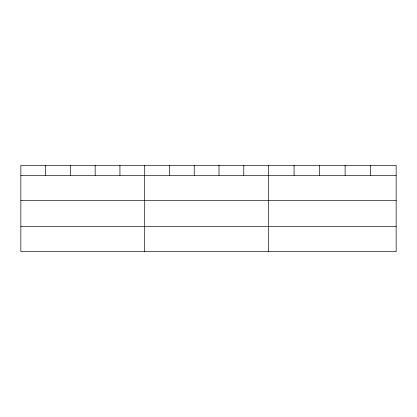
<?xml version="1.0" encoding="UTF-8"?>
<svg xmlns="http://www.w3.org/2000/svg" width="417" height="417" viewBox="0 0 417 417"><rect width="100%" height="100%" fill="white"/><g stroke="black" fill="none" stroke-linecap="round" stroke-linejoin="round"><path stroke-width="0.63" d="M396.15 200.546L396.15 165.367L20.85 165.367L20.85 251.633L396.15 251.633L396.15 200.546L20.85 200.546M20.85 175.385L396.15 175.385M20.85 226.473L396.15 226.473M370.63 165.367L370.63 175.385M345.109 165.367L345.109 175.385M319.589 165.367L319.589 175.385M294.068 165.367L294.068 175.385M268.548 165.367L268.548 251.633M243.778 165.367L243.778 175.385M219.008 165.367L219.008 175.385M194.239 165.367L194.239 175.385M169.469 165.367L169.469 175.385M144.699 165.367L144.699 251.633M119.929 165.367L119.929 175.385M95.159 165.367L95.159 175.385M70.39 165.367L70.39 175.385M45.62 165.367L45.62 175.385"/></g></svg>
